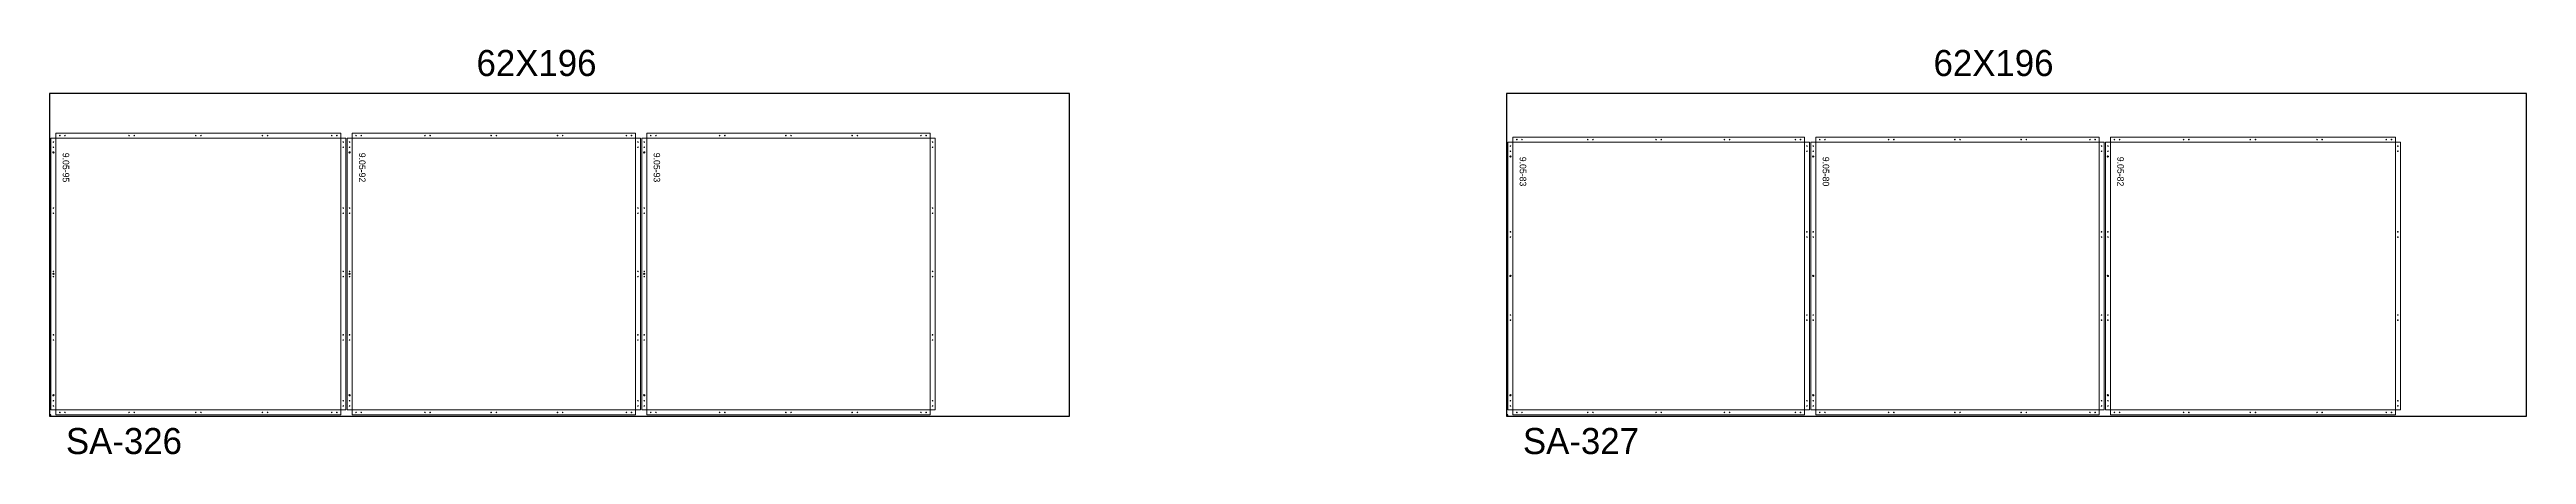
# Model space of a CAD drawing. Header units: inches. Extents: x 332 to 13969, y 521 to 599.
# Drawn here: x 12373.3 to 12849.3, y 521.7 to 599.4 of the extents above; entities that cross this region are included whole.
import ezdxf

# ---------------------------------------------------------------- set-up
doc = ezdxf.new("R2010")
doc.units = ezdxf.units.IN
doc.header["$MEASUREMENT"] = 0
for name, color, linetype, lineweight in [('ACM_Layer 1_Router Offset_Panel Cut', 1, 'Continuous', 9), ('ACM_Layer 3_Open Offset Countour_Route Lines', 4, 'Continuous', 9), ('ACM_Layer 4_Drill Centers_Rivet Holes', 3, 'Continuous', 9), ('ACM_Layer 5_Drill Centers_Weep Holes', 6, 'Continuous', 9)]:
    doc.layers.add(name, color=color, linetype=linetype, lineweight=lineweight)
doc.layers.add('ACM_Reference_Text', color=7, linetype='Continuous')
doc.styles.add('ER_Basic_SS', font='', dxfattribs={"height": 1.25})
doc.styles.get('ER_Basic_SS').set_extended_font_data('ER_Basic_SS')

# ---------------------------------------------------------------- blocks, each defined once
blk = doc.blocks.new('*U149')
for p, q in [((-97.75, -34.23), (-98, -34.23)), ((-97.75, -34.48), (-97.75, -34.23))]:
    blk.add_line(p, q)
blk.add_lwpolyline([(-98, -34.48), (98, -34.48), (98, 27.52), (-98, 27.52)], close=True)
at = {"insert": (-15.94, 35.85), "char_height": 5, "attachment_point": 1}
blk.add_mtext_dynamic_manual_height_columns('62X196', width=43.9641, gutter_width=1, heights=[0], dxfattribs=at)
blk = doc.blocks.new('*U150')
at = {"color": 0, "linetype": 'ByBlock', "lineweight": -2, "transparency": 16777216}
for p in [(6440, 0), (6720, 0)]:
    blk.add_blockref('*U149', p, dxfattribs=at)

msp = doc.modelspace()

# ---------------------------------------------------------------- linework, layer by layer
at = {"layer": 'ACM_Layer 1_Router Offset_Panel Cut'}
for points in [[(12373.57, 582.4), (12373.57, 530.22), (12374.54, 530.22), (12374.54, 529.25), (12429.29, 529.25), (12429.29, 530.22), (12430.26, 530.22), (12430.26, 582.4), (12429.29, 582.4), (12429.29, 583.37), (12374.54, 583.37), (12374.54, 582.4)], [(12430.51, 582.4), (12430.51, 530.22), (12431.48, 530.22), (12431.48, 529.25), (12485.92, 529.25), (12485.92, 530.22), (12486.88, 530.22), (12486.88, 582.4), (12485.92, 582.4), (12485.92, 583.37), (12431.48, 583.37), (12431.48, 582.4)], [(12487.13, 582.4), (12487.13, 530.22), (12488.1, 530.22), (12488.1, 529.25), (12542.54, 529.25), (12542.54, 530.22), (12543.51, 530.22), (12543.51, 582.4), (12542.54, 582.4), (12542.54, 583.37), (12488.1, 583.37), (12488.1, 582.4)], [(12653.57, 581.63), (12653.57, 530.22), (12654.54, 530.22), (12654.54, 529.25), (12710.57, 529.25), (12710.57, 530.22), (12711.54, 530.22), (12711.54, 581.63), (12710.57, 581.63), (12710.57, 582.6), (12654.54, 582.6), (12654.54, 581.63)], [(12711.79, 581.63), (12711.79, 530.22), (12712.76, 530.22), (12712.76, 529.25), (12767.19, 529.25), (12767.19, 530.22), (12768.16, 530.22), (12768.16, 581.63), (12767.19, 581.63), (12767.19, 582.6), (12712.76, 582.6), (12712.76, 581.63)], [(12768.41, 581.63), (12768.41, 530.22), (12769.38, 530.22), (12769.38, 529.25), (12824.13, 529.25), (12824.13, 530.22), (12825.1, 530.22), (12825.1, 581.63), (12824.13, 581.63), (12824.13, 582.6), (12769.38, 582.6), (12769.38, 581.63)]]:
    msp.add_lwpolyline(points, close=True, dxfattribs=at)
at = {"layer": 'ACM_Layer 3_Open Offset Countour_Route Lines'}
for p, q in [((12373.57, 582.4), (12430.26, 582.4)), ((12374.54, 583.37), (12374.54, 529.25)), ((12429.29, 583.37), (12429.29, 529.25)), ((12430.51, 582.4), (12486.88, 582.4)), ((12431.48, 583.37), (12431.48, 529.25)), ((12485.92, 583.37), (12485.92, 529.25)), ((12487.13, 582.4), (12543.51, 582.4)), ((12488.1, 583.37), (12488.1, 529.25)), ((12542.54, 583.37), (12542.54, 529.25)), ((12653.57, 581.63), (12711.54, 581.63)), ((12654.54, 582.6), (12654.54, 529.25)), ((12710.57, 582.6), (12710.57, 529.25)), ((12711.79, 581.63), (12768.16, 581.63)), ((12712.76, 582.6), (12712.76, 529.25)), ((12767.19, 582.6), (12767.19, 529.25)), ((12768.41, 581.63), (12825.1, 581.63)), ((12769.38, 582.6), (12769.38, 529.25)), ((12824.13, 582.6), (12824.13, 529.25)), ((12373.57, 530.22), (12430.26, 530.22)), ((12430.51, 530.22), (12486.88, 530.22)), ((12487.13, 530.22), (12543.51, 530.22)), ((12653.57, 530.22), (12711.54, 530.22)), ((12711.79, 530.22), (12768.16, 530.22)), ((12768.41, 530.22), (12825.1, 530.22))]:
    msp.add_line(p, q, dxfattribs=at)
at = {"layer": 'ACM_Layer 4_Drill Centers_Rivet Holes'}
for centre in [(12374.06, 581.65), (12375.29, 582.89), (12376.29, 582.89), (12388.6, 582.89), (12389.6, 582.89), (12401.41, 582.89), (12402.41, 582.89), (12414.23, 582.89), (12415.23, 582.89), (12427.54, 582.89), (12428.54, 582.89), (12429.77, 581.65), (12430.99, 581.65), (12432.23, 582.89), (12433.23, 582.89), (12445.46, 582.89), (12446.46, 582.89), (12458.2, 582.89), (12459.2, 582.89), (12470.93, 582.89), (12471.93, 582.89), (12484.17, 582.89), (12485.17, 582.89), (12486.4, 581.65), (12487.62, 581.65), (12488.85, 582.89), (12489.85, 582.89), (12502.09, 582.89), (12503.09, 582.89), (12514.82, 582.89), (12515.82, 582.89), (12527.56, 582.89), (12528.56, 582.89), (12540.79, 582.89), (12541.79, 582.89), (12543.03, 581.65), (12654.06, 580.88), (12655.29, 582.11), (12656.29, 582.11), (12668.92, 582.11), (12669.92, 582.11), (12682.05, 582.11), (12683.05, 582.11), (12695.19, 582.11), (12696.19, 582.11), (12708.82, 582.11), (12709.82, 582.11), (12711.05, 580.88), (12712.27, 580.88), (12713.51, 582.11), (12714.51, 582.11), (12726.74, 582.11), (12727.74, 582.11), (12739.47, 582.11), (12740.47, 582.11), (12752.21, 582.11), (12753.21, 582.11), (12765.44, 582.11), (12766.44, 582.11), (12767.68, 580.88), (12768.89, 580.88), (12770.13, 582.11), (12771.13, 582.11), (12783.44, 582.11), (12784.44, 582.11), (12796.25, 582.11), (12797.25, 582.11), (12809.07, 582.11), (12810.07, 582.11), (12822.38, 582.11), (12823.38, 582.11), (12824.61, 580.88), (12374.06, 580.65), (12429.77, 580.65), (12430.99, 580.65), (12486.4, 580.65), (12487.62, 580.65), (12543.03, 580.65), (12654.06, 579.88), (12711.05, 579.88), (12712.27, 579.88), (12767.68, 579.88), (12768.89, 579.88), (12824.61, 579.88), (12374.06, 568.98), (12374.06, 567.98), (12429.77, 568.98), (12429.77, 567.98), (12430.99, 568.98), (12430.99, 567.98), (12486.4, 568.98), (12486.4, 567.98), (12487.62, 568.98), (12487.62, 567.98), (12543.03, 568.98), (12543.03, 567.98), (12654.06, 564.41), (12654.06, 563.41), (12711.05, 564.41), (12711.05, 563.41), (12712.27, 564.41), (12712.27, 563.41), (12767.68, 564.41), (12767.68, 563.41), (12768.89, 564.41), (12768.89, 563.41), (12824.61, 564.41), (12824.61, 563.41), (12374.06, 556.81), (12374.06, 555.81), (12429.77, 556.81), (12429.77, 555.81), (12430.99, 556.81), (12430.99, 555.81), (12486.4, 556.81), (12486.4, 555.81), (12487.62, 556.81), (12487.62, 555.81), (12543.03, 556.81), (12543.03, 555.81), (12654.06, 548.44), (12654.06, 547.44), (12711.05, 548.44), (12711.05, 547.44), (12712.27, 548.44), (12712.27, 547.44), (12767.68, 548.44), (12767.68, 547.44), (12768.89, 548.44), (12768.89, 547.44), (12824.61, 548.44), (12824.61, 547.44), (12374.06, 544.64), (12374.06, 543.64), (12429.77, 544.64), (12429.77, 543.64), (12430.99, 544.64), (12430.99, 543.64), (12486.4, 544.64), (12486.4, 543.64), (12487.62, 544.64), (12487.62, 543.64), (12543.03, 544.64), (12543.03, 543.64), (12374.06, 531.97), (12374.06, 530.97), (12375.29, 529.73), (12376.29, 529.73), (12388.6, 529.73), (12389.6, 529.73), (12401.41, 529.73), (12402.41, 529.73), (12414.23, 529.73), (12415.23, 529.73), (12427.54, 529.73), (12428.54, 529.73), (12429.77, 531.97), (12429.77, 530.97), (12430.99, 531.97), (12430.99, 530.97), (12432.23, 529.73), (12433.23, 529.73), (12445.46, 529.73), (12446.46, 529.73), (12458.2, 529.73), (12459.2, 529.73), (12470.93, 529.73), (12471.93, 529.73), (12484.17, 529.73), (12485.17, 529.73), (12486.4, 531.97), (12486.4, 530.97), (12487.62, 531.97), (12487.62, 530.97), (12488.85, 529.73), (12489.85, 529.73), (12502.09, 529.73), (12503.09, 529.73), (12514.82, 529.73), (12515.82, 529.73), (12527.56, 529.73), (12528.56, 529.73), (12540.79, 529.73), (12541.79, 529.73), (12543.03, 531.97), (12543.03, 530.97), (12654.06, 531.97), (12654.06, 530.97), (12655.29, 529.73), (12656.29, 529.73), (12668.92, 529.73), (12669.92, 529.73), (12682.05, 529.73), (12683.05, 529.73), (12695.19, 529.73), (12696.19, 529.73), (12708.82, 529.73), (12709.82, 529.73), (12711.05, 531.97), (12711.05, 530.97), (12712.27, 531.97), (12712.27, 530.97), (12713.51, 529.73), (12714.51, 529.73), (12726.74, 529.73), (12727.74, 529.73), (12739.47, 529.73), (12740.47, 529.73), (12752.21, 529.73), (12753.21, 529.73), (12765.44, 529.73), (12766.44, 529.73), (12767.68, 531.97), (12767.68, 530.97), (12768.89, 531.97), (12768.89, 530.97), (12770.13, 529.73), (12771.13, 529.73), (12783.44, 529.73), (12784.44, 529.73), (12796.25, 529.73), (12797.25, 529.73), (12809.07, 529.73), (12810.07, 529.73), (12822.38, 529.73), (12823.38, 529.73), (12824.61, 531.97), (12824.61, 530.97)]:
    msp.add_circle(centre, 0.0625, dxfattribs=at)
at = {"layer": 'ACM_Layer 5_Drill Centers_Weep Holes'}
for centre in [(12374.06, 579.65), (12430.99, 579.65), (12487.62, 579.65), (12654.06, 578.88), (12712.27, 578.88), (12768.89, 578.88), (12374.06, 556.34), (12430.99, 556.34), (12487.62, 556.34), (12654.06, 555.95), (12712.27, 555.95), (12768.89, 555.95), (12374.06, 533.03), (12430.99, 533.03), (12487.62, 533.03), (12654.06, 533.03), (12712.27, 533.03), (12768.89, 533.03)]:
    msp.add_circle(centre, 0.125, dxfattribs=at)

# ---------------------------------------------------------------- block references
msp.add_blockref('*U150', (6031.32, 563.48))

# ---------------------------------------------------------------- texts
at = {"char_height": 5, "attachment_point": 1}
for s, insert in [('SA-326', (12376.47, 526.74)), ('SA-327', (12656.47, 526.74))]:
    msp.add_mtext_dynamic_manual_height_columns(s, width=43.9641, gutter_width=1, heights=[0], dxfattribs=dict(at, insert=insert))
at = {"layer": 'ACM_Reference_Text', "style": 'ER_Basic_SS'}
for s, p in [('9.05-95', (12375.85, 579.59)), ('9.05-92', (12432.79, 579.59)), ('9.05-93', (12489.41, 579.59)), ('9.05-83', (12655.85, 578.82)), ('9.05-80', (12714.07, 578.82)), ('9.05-82', (12770.69, 578.82))]:
    msp.add_text(s, height=1.25, rotation=270, dxfattribs=at).set_placement(p)

doc.saveas('drawing.dxf')
